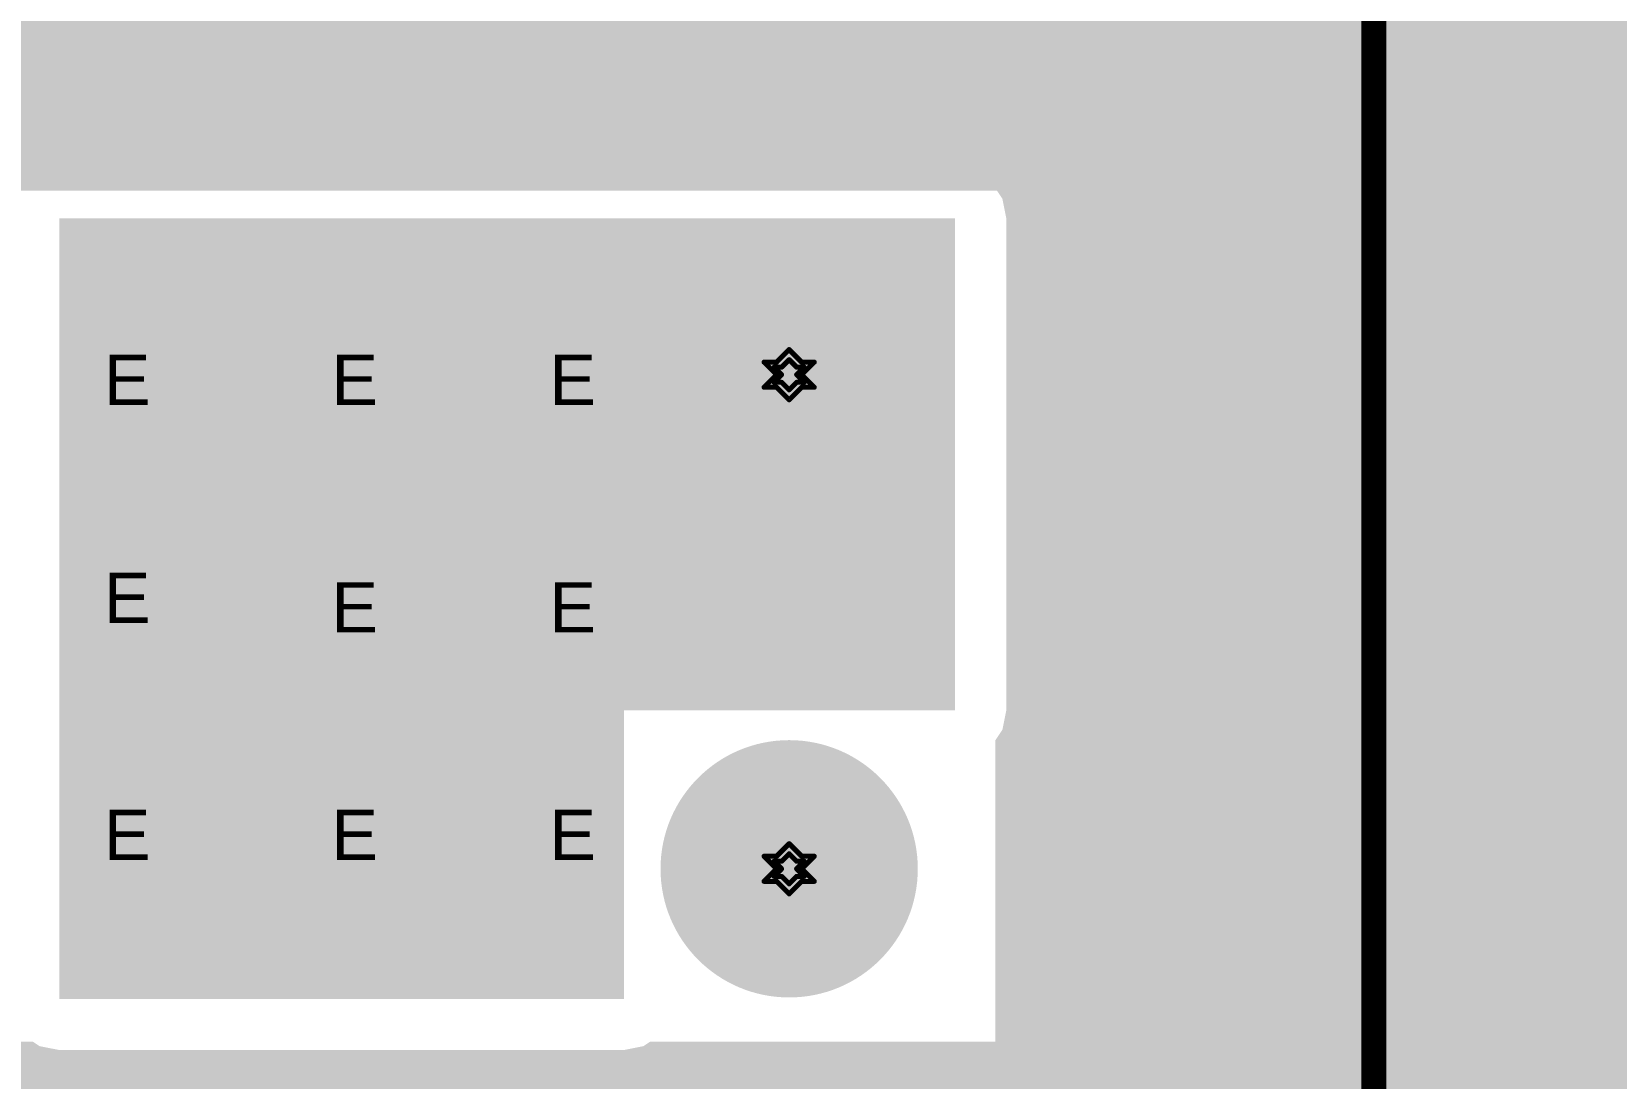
# Model space of a CAD drawing. Header units: inches. Extents: x 68 to 568, y 3 to 460.
# Drawn here: x 142.7 to 158.74, y 225.36 to 235.95 of the extents above; entities that cross this region are included whole.
import ezdxf

# ---------------------------------------------------------------- set-up
doc = ezdxf.new("R2010")
doc.units = ezdxf.units.IN
for name, color, linetype in [('Bottom Layer', 5, 'Continuous'), ('Bottom Solder', 6, 'Continuous'), ('Drill Drawing', 1, 'Continuous'), ('Layer 1', 16, 'Continuous'), ('Layer 2', 76, 'Continuous'), ('Multi-Layer', 9, 'Continuous'), ('Pad Holes', 156, 'Continuous'), ('Top Layer', 1, 'Continuous'), ('Top Overlay', 2, 'Continuous'), ('Top Solder', 216, 'Continuous'), ('Via Holes', 16, 'Continuous')]:
    doc.layers.add(name, color=color, linetype=linetype)
doc.styles.add('Arial', font='', dxfattribs={"height": 0.2})
doc.styles.get('Arial').set_extended_font_data('Arial')

# ---------------------------------------------------------------- blocks, each defined once
blk = doc.blocks.new('760895741_390')
at = {"layer": 'Bottom Layer'}
h = blk.add_hatch(color=5, dxfattribs=at)
edge = h.paths.add_edge_path()
edge.add_arc((17.5, 7.5), 1.2, 0, 360)
h = blk.add_hatch(color=5, dxfattribs=at)
edge = h.paths.add_edge_path()
edge.add_arc((17.5, 2.5), 1.2, 0, 360)
at = {"layer": 'Bottom Solder'}
h = blk.add_hatch(color=6, dxfattribs=at)
edge = h.paths.add_edge_path()
edge.add_arc((17.5, 7.5), 1.302, 0, 360)
h = blk.add_hatch(color=6, dxfattribs=at)
edge = h.paths.add_edge_path()
edge.add_arc((17.5, 2.5), 1.302, 0, 360)
at = {"layer": 'Layer 1'}
h = blk.add_hatch(color=16, dxfattribs=at)
edge = h.paths.add_edge_path()
edge.add_arc((17.5, 7.5), 1.2, 0, 360)
h = blk.add_hatch(color=16, dxfattribs=at)
edge = h.paths.add_edge_path()
edge.add_arc((17.5, 2.5), 1.2, 0, 360)
at = {"layer": 'Layer 2'}
h = blk.add_hatch(color=76, dxfattribs=at)
edge = h.paths.add_edge_path()
edge.add_arc((17.5, 7.5), 1.2, 0, 360)
h = blk.add_hatch(color=76, dxfattribs=at)
edge = h.paths.add_edge_path()
edge.add_arc((17.5, 2.5), 1.2, 0, 360)
at = {"layer": 'Multi-Layer'}
h = blk.add_hatch(color=9, dxfattribs=at)
edge = h.paths.add_edge_path()
edge.add_arc((17.5, 7.5), 1.2, 0, 360)
h = blk.add_hatch(color=9, dxfattribs=at)
edge = h.paths.add_edge_path()
edge.add_arc((17.5, 2.5), 1.2, 0, 360)
at = {"layer": 'Pad Holes'}
h = blk.add_hatch(color=7, dxfattribs=at)
edge = h.paths.add_edge_path()
edge.add_arc((17.5, 7.5), 0.6, 0, 360)
h = blk.add_hatch(color=7, dxfattribs=at)
edge = h.paths.add_edge_path()
edge.add_arc((17.5, 2.5), 0.6, 0, 360)
at = {"layer": 'Top Layer'}
h = blk.add_hatch(color=1, dxfattribs=at)
edge = h.paths.add_edge_path()
edge.add_arc((17.5, 7.5), 1.2, 0, 360)
h = blk.add_hatch(color=1, dxfattribs=at)
edge = h.paths.add_edge_path()
edge.add_arc((17.5, 2.5), 1.2, 0, 360)
at = {"layer": 'Top Solder'}
h = blk.add_hatch(color=216, dxfattribs=at)
edge = h.paths.add_edge_path()
edge.add_arc((17.5, 7.5), 1.302, 0, 360)
h = blk.add_hatch(color=216, dxfattribs=at)
edge = h.paths.add_edge_path()
edge.add_arc((17.5, 2.5), 1.302, 0, 360)
at = {"layer": 'Top Overlay'}
blk.add_lwpolyline([(23.419, -22.123, 0.254, 0.254, 0), (23.419, 22.123, 0.254, 0.254, 0)], format="xyseb", dxfattribs=at)

msp = doc.modelspace()

# ---------------------------------------------------------------- hatches: boundary and pattern name
at = {"layer": 'Bottom Layer'}
h = msp.add_hatch(color=5, dxfattribs=at)
h.paths.add_polyline_path([(181.102, 238.938), (181.102, 210.744), (170.663, 210.744), (170.663, 211.685), (170.674, 211.696), (170.781, 211.88), (170.836, 212.086), (170.836, 212.299), (170.781, 212.504), (170.674, 212.688), (170.663, 212.7), (170.663, 232.588), (168.91, 234.34), (139.548, 234.34), (139.548, 247.091), (172.949, 247.091)])
h.paths.add_polyline_path([(150.537, 244.225), (150.193, 244.225), (149.855, 244.157), (149.537, 244.026), (149.251, 243.835), (149.008, 243.591), (148.817, 243.305), (148.685, 242.987), (148.618, 242.65), (148.618, 242.478), (148.618, 242.306), (148.685, 241.968), (148.817, 241.65), (149.008, 241.364), (149.251, 241.121), (149.537, 240.929), (149.855, 240.798), (150.193, 240.731), (150.537, 240.731), (150.875, 240.798), (151.192, 240.929), (151.479, 241.121), (151.722, 241.364), (151.913, 241.65), (152.045, 241.968), (152.112, 242.306), (152.112, 242.478), (152.112, 242.65), (152.045, 242.987), (151.913, 243.305), (151.722, 243.591), (151.479, 243.835), (151.192, 244.026), (150.875, 244.157)], flags=0)
h = msp.add_hatch(color=5, dxfattribs=at)
edge = h.paths.add_edge_path()
edge.add_arc((143.648, 232.478), 0.3, 0, 360)
h = msp.add_hatch(color=5, dxfattribs=at)
edge = h.paths.add_edge_path()
edge.add_arc((145.951, 232.478), 0.3, 0, 360)
h = msp.add_hatch(color=5, dxfattribs=at)
edge = h.paths.add_edge_path()
edge.add_arc((148.158, 232.478), 0.3, 0, 360)
h = msp.add_hatch(color=5, dxfattribs=at)
edge = h.paths.add_edge_path()
edge.add_arc((143.648, 230.271), 0.3, 0, 360)
h = msp.add_hatch(color=5, dxfattribs=at)
edge = h.paths.add_edge_path()
edge.add_arc((145.951, 230.175), 0.3, 0, 360)
h = msp.add_hatch(color=5, dxfattribs=at)
edge = h.paths.add_edge_path()
edge.add_arc((148.158, 230.175), 0.3, 0, 360)
h = msp.add_hatch(color=5, dxfattribs=at)
edge = h.paths.add_edge_path()
edge.add_arc((143.648, 227.872), 0.3, 0, 360)
h = msp.add_hatch(color=5, dxfattribs=at)
edge = h.paths.add_edge_path()
edge.add_arc((145.951, 227.872), 0.3, 0, 360)
h = msp.add_hatch(color=5, dxfattribs=at)
edge = h.paths.add_edge_path()
edge.add_arc((148.158, 227.872), 0.3, 0, 360)
at = {"layer": 'Bottom Solder'}
h = msp.add_hatch(color=6, dxfattribs=at)
edge = h.paths.add_edge_path()
edge.add_arc((143.648, 232.478), 0.402, 0, 360)
h = msp.add_hatch(color=6, dxfattribs=at)
edge = h.paths.add_edge_path()
edge.add_arc((145.951, 232.478), 0.402, 0, 360)
h = msp.add_hatch(color=6, dxfattribs=at)
edge = h.paths.add_edge_path()
edge.add_arc((148.158, 232.478), 0.402, 0, 360)
h = msp.add_hatch(color=6, dxfattribs=at)
edge = h.paths.add_edge_path()
edge.add_arc((143.648, 230.271), 0.402, 0, 360)
h = msp.add_hatch(color=6, dxfattribs=at)
edge = h.paths.add_edge_path()
edge.add_arc((145.951, 230.175), 0.402, 0, 360)
h = msp.add_hatch(color=6, dxfattribs=at)
edge = h.paths.add_edge_path()
edge.add_arc((148.158, 230.175), 0.402, 0, 360)
h = msp.add_hatch(color=6, dxfattribs=at)
edge = h.paths.add_edge_path()
edge.add_arc((143.648, 227.872), 0.402, 0, 360)
h = msp.add_hatch(color=6, dxfattribs=at)
edge = h.paths.add_edge_path()
edge.add_arc((145.951, 227.872), 0.402, 0, 360)
h = msp.add_hatch(color=6, dxfattribs=at)
edge = h.paths.add_edge_path()
edge.add_arc((148.158, 227.872), 0.402, 0, 360)
at = {"layer": 'Layer 1'}
h = msp.add_hatch(color=16, dxfattribs=at)
edge = h.paths.add_edge_path()
edge.add_arc((143.648, 232.478), 0.3, 0, 360)
h = msp.add_hatch(color=16, dxfattribs=at)
edge = h.paths.add_edge_path()
edge.add_arc((145.951, 232.478), 0.3, 0, 360)
h = msp.add_hatch(color=16, dxfattribs=at)
edge = h.paths.add_edge_path()
edge.add_arc((148.158, 232.478), 0.3, 0, 360)
h = msp.add_hatch(color=16, dxfattribs=at)
edge = h.paths.add_edge_path()
edge.add_arc((143.648, 230.271), 0.3, 0, 360)
h = msp.add_hatch(color=16, dxfattribs=at)
edge = h.paths.add_edge_path()
edge.add_arc((145.951, 230.175), 0.3, 0, 360)
h = msp.add_hatch(color=16, dxfattribs=at)
edge = h.paths.add_edge_path()
edge.add_arc((148.158, 230.175), 0.3, 0, 360)
h = msp.add_hatch(color=16, dxfattribs=at)
edge = h.paths.add_edge_path()
edge.add_arc((143.648, 227.872), 0.3, 0, 360)
h = msp.add_hatch(color=16, dxfattribs=at)
edge = h.paths.add_edge_path()
edge.add_arc((145.951, 227.872), 0.3, 0, 360)
h = msp.add_hatch(color=16, dxfattribs=at)
edge = h.paths.add_edge_path()
edge.add_arc((148.158, 227.872), 0.3, 0, 360)
at = {"layer": 'Layer 2'}
h = msp.add_hatch(color=76, dxfattribs=at)
edge = h.paths.add_edge_path()
edge.add_arc((143.648, 232.478), 0.3, 0, 360)
h = msp.add_hatch(color=76, dxfattribs=at)
edge = h.paths.add_edge_path()
edge.add_arc((145.951, 232.478), 0.3, 0, 360)
h = msp.add_hatch(color=76, dxfattribs=at)
edge = h.paths.add_edge_path()
edge.add_arc((148.158, 232.478), 0.3, 0, 360)
h = msp.add_hatch(color=76, dxfattribs=at)
edge = h.paths.add_edge_path()
edge.add_arc((143.648, 230.271), 0.3, 0, 360)
h = msp.add_hatch(color=76, dxfattribs=at)
edge = h.paths.add_edge_path()
edge.add_arc((145.951, 230.175), 0.3, 0, 360)
h = msp.add_hatch(color=76, dxfattribs=at)
edge = h.paths.add_edge_path()
edge.add_arc((148.158, 230.175), 0.3, 0, 360)
h = msp.add_hatch(color=76, dxfattribs=at)
edge = h.paths.add_edge_path()
edge.add_arc((143.648, 227.872), 0.3, 0, 360)
h = msp.add_hatch(color=76, dxfattribs=at)
edge = h.paths.add_edge_path()
edge.add_arc((145.951, 227.872), 0.3, 0, 360)
h = msp.add_hatch(color=76, dxfattribs=at)
edge = h.paths.add_edge_path()
edge.add_arc((148.158, 227.872), 0.3, 0, 360)
at = {"layer": 'Top Layer'}
h = msp.add_hatch(color=1, dxfattribs=at)
h.paths.add_polyline_path([(174.828, 244.678), (174.828, 241.205), (177.343, 241.205), (177.343, 233.654), (164.89, 233.654), (164.89, 233.848), (164.372, 233.848), (164.372, 233.654), (160.401, 233.654), (160.401, 222.249), (157.354, 219.202), (136.296, 219.202), (136.296, 244.678), (174.828, 244.678)])
h.paths.add_polyline_path([(150.537, 244.225), (150.193, 244.225), (149.855, 244.157), (149.537, 244.026), (149.251, 243.835), (149.008, 243.591), (148.817, 243.305), (148.685, 242.987), (148.618, 242.65), (148.618, 242.478), (148.618, 242.306), (148.685, 241.968), (148.817, 241.65), (149.008, 241.364), (149.251, 241.121), (149.537, 240.929), (149.855, 240.798), (150.193, 240.731), (150.537, 240.731), (150.875, 240.798), (151.192, 240.929), (151.479, 241.121), (151.722, 241.364), (151.913, 241.65), (152.045, 241.968), (152.112, 242.306), (152.112, 242.478), (152.112, 242.65), (152.045, 242.987), (151.913, 243.305), (151.722, 243.591), (151.479, 243.835), (151.192, 244.026), (150.875, 244.157)], flags=0)
h.paths.add_polyline_path([(150.537, 239.225), (150.193, 239.225), (149.855, 239.157), (149.537, 239.026), (149.251, 238.835), (149.008, 238.591), (148.817, 238.305), (148.685, 237.987), (148.618, 237.65), (148.618, 237.478), (148.618, 237.306), (148.685, 236.968), (148.817, 236.65), (149.008, 236.364), (149.251, 236.121), (149.537, 235.929), (149.855, 235.798), (150.193, 235.731), (150.537, 235.731), (150.875, 235.798), (151.192, 235.929), (151.479, 236.121), (151.722, 236.364), (151.913, 236.65), (152.045, 236.968), (152.112, 237.306), (152.112, 237.478), (152.112, 237.65), (152.045, 237.987), (151.913, 238.305), (151.722, 238.591), (151.479, 238.835), (151.192, 239.026), (150.875, 239.157)], flags=0)
h.paths.add_polyline_path([(152.045, 234.579), (142.977, 234.579), (142.778, 234.539), (142.67, 234.467), (142.57, 234.467), (142.57, 234.367), (142.498, 234.259), (142.459, 234.061), (142.459, 229.082), (142.459, 226.161), (142.498, 225.963), (142.57, 225.855), (142.57, 225.73), (142.708, 225.73), (142.778, 225.683), (142.977, 225.644), (148.692, 225.644), (148.89, 225.683), (148.96, 225.73), (152.451, 225.73), (152.451, 228.776), (152.523, 228.884), (152.563, 229.082), (152.563, 234.061), (152.523, 234.259), (152.451, 234.368), (152.451, 234.467), (152.351, 234.467), (152.243, 234.539)], flags=0)
for points in [[(142.977, 229.082), (152.045, 229.082), (152.045, 234.061), (142.977, 234.061)], [(142.977, 226.161), (148.692, 226.161), (148.692, 234.061), (142.977, 234.061)]]:
    msp.add_hatch(color=1, dxfattribs=at).paths.add_polyline_path(points)
h = msp.add_hatch(color=1, dxfattribs=at)
edge = h.paths.add_edge_path()
edge.add_arc((143.648, 232.478), 0.3, 0, 360)
h = msp.add_hatch(color=1, dxfattribs=at)
edge = h.paths.add_edge_path()
edge.add_arc((145.951, 232.478), 0.3, 0, 360)
h = msp.add_hatch(color=1, dxfattribs=at)
edge = h.paths.add_edge_path()
edge.add_arc((148.158, 232.478), 0.3, 0, 360)
h = msp.add_hatch(color=1, dxfattribs=at)
edge = h.paths.add_edge_path()
edge.add_arc((143.648, 230.271), 0.3, 0, 360)
h = msp.add_hatch(color=1, dxfattribs=at)
edge = h.paths.add_edge_path()
edge.add_arc((145.951, 230.175), 0.3, 0, 360)
h = msp.add_hatch(color=1, dxfattribs=at)
edge = h.paths.add_edge_path()
edge.add_arc((148.158, 230.175), 0.3, 0, 360)
h = msp.add_hatch(color=1, dxfattribs=at)
edge = h.paths.add_edge_path()
edge.add_arc((143.648, 227.872), 0.3, 0, 360)
h = msp.add_hatch(color=1, dxfattribs=at)
edge = h.paths.add_edge_path()
edge.add_arc((145.951, 227.872), 0.3, 0, 360)
h = msp.add_hatch(color=1, dxfattribs=at)
edge = h.paths.add_edge_path()
edge.add_arc((148.158, 227.872), 0.3, 0, 360)
at = {"layer": 'Top Solder'}
h = msp.add_hatch(color=216, dxfattribs=at)
edge = h.paths.add_edge_path()
edge.add_arc((143.648, 232.478), 0.402, 0, 360)
h = msp.add_hatch(color=216, dxfattribs=at)
edge = h.paths.add_edge_path()
edge.add_arc((145.951, 232.478), 0.402, 0, 360)
h = msp.add_hatch(color=216, dxfattribs=at)
edge = h.paths.add_edge_path()
edge.add_arc((148.158, 232.478), 0.402, 0, 360)
h = msp.add_hatch(color=216, dxfattribs=at)
edge = h.paths.add_edge_path()
edge.add_arc((143.648, 230.271), 0.402, 0, 360)
h = msp.add_hatch(color=216, dxfattribs=at)
edge = h.paths.add_edge_path()
edge.add_arc((145.951, 230.175), 0.402, 0, 360)
h = msp.add_hatch(color=216, dxfattribs=at)
edge = h.paths.add_edge_path()
edge.add_arc((148.158, 230.175), 0.402, 0, 360)
h = msp.add_hatch(color=216, dxfattribs=at)
edge = h.paths.add_edge_path()
edge.add_arc((143.648, 227.872), 0.402, 0, 360)
h = msp.add_hatch(color=216, dxfattribs=at)
edge = h.paths.add_edge_path()
edge.add_arc((145.951, 227.872), 0.402, 0, 360)
h = msp.add_hatch(color=216, dxfattribs=at)
edge = h.paths.add_edge_path()
edge.add_arc((148.158, 227.872), 0.402, 0, 360)
at = {"layer": 'Via Holes'}
h = msp.add_hatch(color=7, dxfattribs=at)
edge = h.paths.add_edge_path()
edge.add_arc((143.648, 232.478), 0.15, 0, 360)
h = msp.add_hatch(color=7, dxfattribs=at)
edge = h.paths.add_edge_path()
edge.add_arc((145.951, 232.478), 0.15, 0, 360)
h = msp.add_hatch(color=7, dxfattribs=at)
edge = h.paths.add_edge_path()
edge.add_arc((148.158, 232.478), 0.15, 0, 360)
h = msp.add_hatch(color=7, dxfattribs=at)
edge = h.paths.add_edge_path()
edge.add_arc((143.648, 230.271), 0.15, 0, 360)
h = msp.add_hatch(color=7, dxfattribs=at)
edge = h.paths.add_edge_path()
edge.add_arc((145.951, 230.175), 0.15, 0, 360)
h = msp.add_hatch(color=7, dxfattribs=at)
edge = h.paths.add_edge_path()
edge.add_arc((148.158, 230.175), 0.15, 0, 360)
h = msp.add_hatch(color=7, dxfattribs=at)
edge = h.paths.add_edge_path()
edge.add_arc((143.648, 227.872), 0.15, 0, 360)
h = msp.add_hatch(color=7, dxfattribs=at)
edge = h.paths.add_edge_path()
edge.add_arc((145.951, 227.872), 0.15, 0, 360)
h = msp.add_hatch(color=7, dxfattribs=at)
edge = h.paths.add_edge_path()
edge.add_arc((148.158, 227.872), 0.15, 0, 360)

# ---------------------------------------------------------------- linework, layer by layer
at = {"layer": 'Drill Drawing'}
for points in [[(150.238, 232.605, 0.0508, 0.0508, 0), (150.365, 232.732, 0.0508, 0.0508, 0)], [(150.365, 232.732, 0.0508, 0.0508, 0), (150.492, 232.605, 0.0508, 0.0508, 0)], [(150.111, 232.605, 0.0508, 0.0508, 0), (150.238, 232.478, 0.0508, 0.0508, 0)], [(150.111, 232.605, 0.0508, 0.0508, 0), (150.238, 232.605, 0.0508, 0.0508, 0)], [(150.213, 232.554, 0.0508, 0.0508, 0), (150.289, 232.478, 0.0508, 0.0508, 0)], [(150.213, 232.554, 0.0508, 0.0508, 0), (150.289, 232.554, 0.0508, 0.0508, 0)], [(150.289, 232.554, 0.0508, 0.0508, 0), (150.365, 232.63, 0.0508, 0.0508, 0)], [(150.365, 232.63, 0.0508, 0.0508, 0), (150.441, 232.554, 0.0508, 0.0508, 0)], [(150.441, 232.554, 0.0508, 0.0508, 0), (150.517, 232.554, 0.0508, 0.0508, 0)], [(150.441, 232.478, 0.0508, 0.0508, 0), (150.517, 232.554, 0.0508, 0.0508, 0)], [(150.492, 232.605, 0.0508, 0.0508, 0), (150.619, 232.605, 0.0508, 0.0508, 0)], [(150.492, 232.478, 0.0508, 0.0508, 0), (150.619, 232.605, 0.0508, 0.0508, 0)], [(150.111, 232.351, 0.0508, 0.0508, 0), (150.238, 232.478, 0.0508, 0.0508, 0)], [(150.213, 232.401, 0.0508, 0.0508, 0), (150.289, 232.478, 0.0508, 0.0508, 0)], [(150.213, 232.401, 0.0508, 0.0508, 0), (150.289, 232.401, 0.0508, 0.0508, 0)], [(150.289, 232.401, 0.0508, 0.0508, 0), (150.365, 232.325, 0.0508, 0.0508, 0)], [(150.365, 232.325, 0.0508, 0.0508, 0), (150.441, 232.401, 0.0508, 0.0508, 0)], [(150.441, 232.478, 0.0508, 0.0508, 0), (150.517, 232.401, 0.0508, 0.0508, 0)], [(150.441, 232.401, 0.0508, 0.0508, 0), (150.517, 232.401, 0.0508, 0.0508, 0)], [(150.492, 232.478, 0.0508, 0.0508, 0), (150.619, 232.351, 0.0508, 0.0508, 0)], [(150.111, 232.351, 0.0508, 0.0508, 0), (150.238, 232.351, 0.0508, 0.0508, 0)], [(150.238, 232.351, 0.0508, 0.0508, 0), (150.365, 232.224, 0.0508, 0.0508, 0)], [(150.365, 232.224, 0.0508, 0.0508, 0), (150.492, 232.351, 0.0508, 0.0508, 0)], [(150.492, 232.351, 0.0508, 0.0508, 0), (150.619, 232.351, 0.0508, 0.0508, 0)], [(150.238, 227.605, 0.0508, 0.0508, 0), (150.365, 227.732, 0.0508, 0.0508, 0)], [(150.365, 227.732, 0.0508, 0.0508, 0), (150.492, 227.605, 0.0508, 0.0508, 0)], [(150.111, 227.605, 0.0508, 0.0508, 0), (150.238, 227.478, 0.0508, 0.0508, 0)], [(150.111, 227.605, 0.0508, 0.0508, 0), (150.238, 227.605, 0.0508, 0.0508, 0)], [(150.289, 227.554, 0.0508, 0.0508, 0), (150.365, 227.63, 0.0508, 0.0508, 0)], [(150.365, 227.63, 0.0508, 0.0508, 0), (150.441, 227.554, 0.0508, 0.0508, 0)], [(150.492, 227.605, 0.0508, 0.0508, 0), (150.619, 227.605, 0.0508, 0.0508, 0)], [(150.492, 227.478, 0.0508, 0.0508, 0), (150.619, 227.605, 0.0508, 0.0508, 0)], [(150.111, 227.351, 0.0508, 0.0508, 0), (150.238, 227.478, 0.0508, 0.0508, 0)], [(150.213, 227.554, 0.0508, 0.0508, 0), (150.289, 227.478, 0.0508, 0.0508, 0)], [(150.213, 227.554, 0.0508, 0.0508, 0), (150.289, 227.554, 0.0508, 0.0508, 0)], [(150.213, 227.401, 0.0508, 0.0508, 0), (150.289, 227.478, 0.0508, 0.0508, 0)], [(150.441, 227.554, 0.0508, 0.0508, 0), (150.517, 227.554, 0.0508, 0.0508, 0)], [(150.441, 227.478, 0.0508, 0.0508, 0), (150.517, 227.554, 0.0508, 0.0508, 0)], [(150.441, 227.478, 0.0508, 0.0508, 0), (150.517, 227.401, 0.0508, 0.0508, 0)], [(150.492, 227.478, 0.0508, 0.0508, 0), (150.619, 227.351, 0.0508, 0.0508, 0)], [(150.111, 227.351, 0.0508, 0.0508, 0), (150.238, 227.351, 0.0508, 0.0508, 0)], [(150.213, 227.401, 0.0508, 0.0508, 0), (150.289, 227.401, 0.0508, 0.0508, 0)], [(150.238, 227.351, 0.0508, 0.0508, 0), (150.365, 227.224, 0.0508, 0.0508, 0)], [(150.289, 227.401, 0.0508, 0.0508, 0), (150.365, 227.325, 0.0508, 0.0508, 0)], [(150.365, 227.325, 0.0508, 0.0508, 0), (150.441, 227.401, 0.0508, 0.0508, 0)], [(150.365, 227.224, 0.0508, 0.0508, 0), (150.492, 227.351, 0.0508, 0.0508, 0)], [(150.441, 227.401, 0.0508, 0.0508, 0), (150.517, 227.401, 0.0508, 0.0508, 0)], [(150.492, 227.351, 0.0508, 0.0508, 0), (150.619, 227.351, 0.0508, 0.0508, 0)]]:
    msp.add_lwpolyline(points, format="xyseb", dxfattribs=at)
for points in [[(150.352, 232.732, 0.0254, 0.0254, 1), (150.378, 232.732, 0.0254, 0.0254, 1)], [(150.352, 232.732, 0.0254, 0.0254, 1), (150.378, 232.732, 0.0254, 0.0254, 1)], [(150.098, 232.605, 0.0254, 0.0254, 1), (150.124, 232.605, 0.0254, 0.0254, 1)], [(150.098, 232.605, 0.0254, 0.0254, 1), (150.124, 232.605, 0.0254, 0.0254, 1)], [(150.2, 232.554, 0.0254, 0.0254, 1), (150.225, 232.554, 0.0254, 0.0254, 1)], [(150.2, 232.554, 0.0254, 0.0254, 1), (150.225, 232.554, 0.0254, 0.0254, 1)], [(150.225, 232.605, 0.0254, 0.0254, 1), (150.251, 232.605, 0.0254, 0.0254, 1)], [(150.225, 232.605, 0.0254, 0.0254, 1), (150.251, 232.605, 0.0254, 0.0254, 1)], [(150.276, 232.554, 0.0254, 0.0254, 1), (150.301, 232.554, 0.0254, 0.0254, 1)], [(150.276, 232.554, 0.0254, 0.0254, 1), (150.301, 232.554, 0.0254, 0.0254, 1)], [(150.352, 232.63, 0.0254, 0.0254, 1), (150.378, 232.63, 0.0254, 0.0254, 1)], [(150.352, 232.63, 0.0254, 0.0254, 1), (150.378, 232.63, 0.0254, 0.0254, 1)], [(150.428, 232.554, 0.0254, 0.0254, 1), (150.454, 232.554, 0.0254, 0.0254, 1)], [(150.428, 232.554, 0.0254, 0.0254, 1), (150.454, 232.554, 0.0254, 0.0254, 1)], [(150.479, 232.605, 0.0254, 0.0254, 1), (150.505, 232.605, 0.0254, 0.0254, 1)], [(150.479, 232.605, 0.0254, 0.0254, 1), (150.505, 232.605, 0.0254, 0.0254, 1)], [(150.505, 232.554, 0.0254, 0.0254, 1), (150.53, 232.554, 0.0254, 0.0254, 1)], [(150.505, 232.554, 0.0254, 0.0254, 1), (150.53, 232.554, 0.0254, 0.0254, 1)], [(150.606, 232.605, 0.0254, 0.0254, 1), (150.632, 232.605, 0.0254, 0.0254, 1)], [(150.606, 232.605, 0.0254, 0.0254, 1), (150.632, 232.605, 0.0254, 0.0254, 1)], [(150.2, 232.401, 0.0254, 0.0254, 1), (150.225, 232.401, 0.0254, 0.0254, 1)], [(150.2, 232.401, 0.0254, 0.0254, 1), (150.225, 232.401, 0.0254, 0.0254, 1)], [(150.225, 232.478, 0.0254, 0.0254, 1), (150.251, 232.478, 0.0254, 0.0254, 1)], [(150.225, 232.478, 0.0254, 0.0254, 1), (150.251, 232.478, 0.0254, 0.0254, 1)], [(150.276, 232.478, 0.0254, 0.0254, 1), (150.301, 232.478, 0.0254, 0.0254, 1)], [(150.276, 232.478, 0.0254, 0.0254, 1), (150.301, 232.478, 0.0254, 0.0254, 1)], [(150.276, 232.401, 0.0254, 0.0254, 1), (150.301, 232.401, 0.0254, 0.0254, 1)], [(150.276, 232.401, 0.0254, 0.0254, 1), (150.301, 232.401, 0.0254, 0.0254, 1)], [(150.428, 232.478, 0.0254, 0.0254, 1), (150.454, 232.478, 0.0254, 0.0254, 1)], [(150.428, 232.478, 0.0254, 0.0254, 1), (150.454, 232.478, 0.0254, 0.0254, 1)], [(150.428, 232.401, 0.0254, 0.0254, 1), (150.454, 232.401, 0.0254, 0.0254, 1)], [(150.428, 232.401, 0.0254, 0.0254, 1), (150.454, 232.401, 0.0254, 0.0254, 1)], [(150.479, 232.478, 0.0254, 0.0254, 1), (150.505, 232.478, 0.0254, 0.0254, 1)], [(150.479, 232.478, 0.0254, 0.0254, 1), (150.505, 232.478, 0.0254, 0.0254, 1)], [(150.505, 232.401, 0.0254, 0.0254, 1), (150.53, 232.401, 0.0254, 0.0254, 1)], [(150.505, 232.401, 0.0254, 0.0254, 1), (150.53, 232.401, 0.0254, 0.0254, 1)], [(150.098, 232.351, 0.0254, 0.0254, 1), (150.124, 232.351, 0.0254, 0.0254, 1)], [(150.098, 232.351, 0.0254, 0.0254, 1), (150.124, 232.351, 0.0254, 0.0254, 1)], [(150.225, 232.351, 0.0254, 0.0254, 1), (150.251, 232.351, 0.0254, 0.0254, 1)], [(150.225, 232.351, 0.0254, 0.0254, 1), (150.251, 232.351, 0.0254, 0.0254, 1)], [(150.352, 232.325, 0.0254, 0.0254, 1), (150.378, 232.325, 0.0254, 0.0254, 1)], [(150.352, 232.325, 0.0254, 0.0254, 1), (150.378, 232.325, 0.0254, 0.0254, 1)], [(150.352, 232.224, 0.0254, 0.0254, 1), (150.378, 232.224, 0.0254, 0.0254, 1)], [(150.352, 232.224, 0.0254, 0.0254, 1), (150.378, 232.224, 0.0254, 0.0254, 1)], [(150.479, 232.351, 0.0254, 0.0254, 1), (150.505, 232.351, 0.0254, 0.0254, 1)], [(150.479, 232.351, 0.0254, 0.0254, 1), (150.505, 232.351, 0.0254, 0.0254, 1)], [(150.606, 232.351, 0.0254, 0.0254, 1), (150.632, 232.351, 0.0254, 0.0254, 1)], [(150.606, 232.351, 0.0254, 0.0254, 1), (150.632, 232.351, 0.0254, 0.0254, 1)], [(150.352, 227.732, 0.0254, 0.0254, 1), (150.378, 227.732, 0.0254, 0.0254, 1)], [(150.352, 227.732, 0.0254, 0.0254, 1), (150.378, 227.732, 0.0254, 0.0254, 1)], [(150.098, 227.605, 0.0254, 0.0254, 1), (150.124, 227.605, 0.0254, 0.0254, 1)], [(150.098, 227.605, 0.0254, 0.0254, 1), (150.124, 227.605, 0.0254, 0.0254, 1)], [(150.225, 227.605, 0.0254, 0.0254, 1), (150.251, 227.605, 0.0254, 0.0254, 1)], [(150.225, 227.605, 0.0254, 0.0254, 1), (150.251, 227.605, 0.0254, 0.0254, 1)], [(150.352, 227.63, 0.0254, 0.0254, 1), (150.378, 227.63, 0.0254, 0.0254, 1)], [(150.352, 227.63, 0.0254, 0.0254, 1), (150.378, 227.63, 0.0254, 0.0254, 1)], [(150.479, 227.605, 0.0254, 0.0254, 1), (150.505, 227.605, 0.0254, 0.0254, 1)], [(150.479, 227.605, 0.0254, 0.0254, 1), (150.505, 227.605, 0.0254, 0.0254, 1)], [(150.606, 227.605, 0.0254, 0.0254, 1), (150.632, 227.605, 0.0254, 0.0254, 1)], [(150.606, 227.605, 0.0254, 0.0254, 1), (150.632, 227.605, 0.0254, 0.0254, 1)], [(150.2, 227.554, 0.0254, 0.0254, 1), (150.225, 227.554, 0.0254, 0.0254, 1)], [(150.2, 227.554, 0.0254, 0.0254, 1), (150.225, 227.554, 0.0254, 0.0254, 1)], [(150.225, 227.478, 0.0254, 0.0254, 1), (150.251, 227.478, 0.0254, 0.0254, 1)], [(150.225, 227.478, 0.0254, 0.0254, 1), (150.251, 227.478, 0.0254, 0.0254, 1)], [(150.276, 227.554, 0.0254, 0.0254, 1), (150.301, 227.554, 0.0254, 0.0254, 1)], [(150.276, 227.554, 0.0254, 0.0254, 1), (150.301, 227.554, 0.0254, 0.0254, 1)], [(150.276, 227.478, 0.0254, 0.0254, 1), (150.301, 227.478, 0.0254, 0.0254, 1)], [(150.276, 227.478, 0.0254, 0.0254, 1), (150.301, 227.478, 0.0254, 0.0254, 1)], [(150.428, 227.554, 0.0254, 0.0254, 1), (150.454, 227.554, 0.0254, 0.0254, 1)], [(150.428, 227.554, 0.0254, 0.0254, 1), (150.454, 227.554, 0.0254, 0.0254, 1)], [(150.428, 227.478, 0.0254, 0.0254, 1), (150.454, 227.478, 0.0254, 0.0254, 1)], [(150.428, 227.478, 0.0254, 0.0254, 1), (150.454, 227.478, 0.0254, 0.0254, 1)], [(150.479, 227.478, 0.0254, 0.0254, 1), (150.505, 227.478, 0.0254, 0.0254, 1)], [(150.479, 227.478, 0.0254, 0.0254, 1), (150.505, 227.478, 0.0254, 0.0254, 1)], [(150.505, 227.554, 0.0254, 0.0254, 1), (150.53, 227.554, 0.0254, 0.0254, 1)], [(150.505, 227.554, 0.0254, 0.0254, 1), (150.53, 227.554, 0.0254, 0.0254, 1)], [(150.098, 227.351, 0.0254, 0.0254, 1), (150.124, 227.351, 0.0254, 0.0254, 1)], [(150.098, 227.351, 0.0254, 0.0254, 1), (150.124, 227.351, 0.0254, 0.0254, 1)], [(150.2, 227.401, 0.0254, 0.0254, 1), (150.225, 227.401, 0.0254, 0.0254, 1)], [(150.2, 227.401, 0.0254, 0.0254, 1), (150.225, 227.401, 0.0254, 0.0254, 1)], [(150.225, 227.351, 0.0254, 0.0254, 1), (150.251, 227.351, 0.0254, 0.0254, 1)], [(150.225, 227.351, 0.0254, 0.0254, 1), (150.251, 227.351, 0.0254, 0.0254, 1)], [(150.276, 227.401, 0.0254, 0.0254, 1), (150.301, 227.401, 0.0254, 0.0254, 1)], [(150.276, 227.401, 0.0254, 0.0254, 1), (150.301, 227.401, 0.0254, 0.0254, 1)], [(150.352, 227.325, 0.0254, 0.0254, 1), (150.378, 227.325, 0.0254, 0.0254, 1)], [(150.352, 227.325, 0.0254, 0.0254, 1), (150.378, 227.325, 0.0254, 0.0254, 1)], [(150.428, 227.401, 0.0254, 0.0254, 1), (150.454, 227.401, 0.0254, 0.0254, 1)], [(150.428, 227.401, 0.0254, 0.0254, 1), (150.454, 227.401, 0.0254, 0.0254, 1)], [(150.479, 227.351, 0.0254, 0.0254, 1), (150.505, 227.351, 0.0254, 0.0254, 1)], [(150.479, 227.351, 0.0254, 0.0254, 1), (150.505, 227.351, 0.0254, 0.0254, 1)], [(150.505, 227.401, 0.0254, 0.0254, 1), (150.53, 227.401, 0.0254, 0.0254, 1)], [(150.505, 227.401, 0.0254, 0.0254, 1), (150.53, 227.401, 0.0254, 0.0254, 1)], [(150.606, 227.351, 0.0254, 0.0254, 1), (150.632, 227.351, 0.0254, 0.0254, 1)], [(150.606, 227.351, 0.0254, 0.0254, 1), (150.632, 227.351, 0.0254, 0.0254, 1)], [(150.352, 227.224, 0.0254, 0.0254, 1), (150.378, 227.224, 0.0254, 0.0254, 1)], [(150.352, 227.224, 0.0254, 0.0254, 1), (150.378, 227.224, 0.0254, 0.0254, 1)]]:
    msp.add_lwpolyline(points, format="xyseb", close=True, dxfattribs=at)

# ---------------------------------------------------------------- block references
msp.add_blockref('760895741_390', (132.865, 224.978))

# ---------------------------------------------------------------- texts
at = {"layer": 'Drill Drawing', "style": 'Arial'}
for p in [(143.428, 232.173), (145.731, 232.173), (147.938, 232.173), (143.428, 229.966), (145.731, 229.87), (147.938, 229.87), (143.428, 227.567), (145.731, 227.567), (147.938, 227.567)]:
    msp.add_text('E', height=0.508, dxfattribs=at).set_placement(p)

doc.saveas('drawing.dxf')
